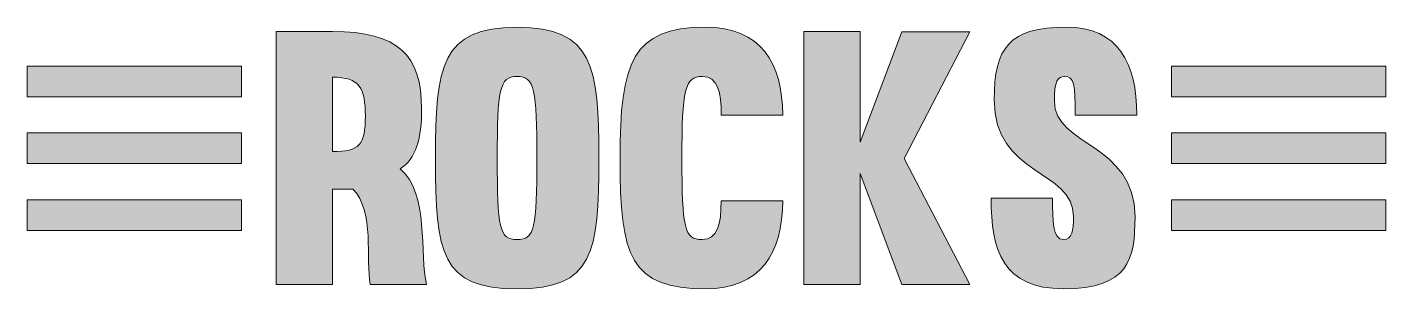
# Model space of a CAD drawing. Header units: inches. Extents: x 148 to 931, y -824 to -256.
# Drawn here: x 170 to 917, y -824 to -680 of the extents above; entities that cross this region are included whole.
import ezdxf

# ---------------------------------------------------------------- set-up
doc = ezdxf.new("R2010")
doc.units = ezdxf.units.IN
doc.header["$MEASUREMENT"] = 0
doc.layers.add('Layer 1', color=7, linetype='Continuous')

# ---------------------------------------------------------------- blocks, each defined once
blk = doc.blocks.new('block 4')
at = {"layer": 'Layer 1', "true_color": 0x2a4f7b}
h = blk.add_hatch(color=167, dxfattribs=at)
h.dxf.hatch_style = 2
edge = h.paths.add_edge_path()
edge.add_spline(control_points=[(338.09, -769.11), (338.09, -769.11), (338.09, -821.43), (338.09, -821.43), (338.09, -821.43), (307.16, -821.43), (307.16, -821.43), (307.16, -821.43), (307.16, -682.56), (307.16, -682.56), (307.16, -682.56), (338.09, -682.56), (338.09, -682.56), (374.45, -682.56), (387.1, -695.79), (387.1, -724.96), (387.1, -740.91), (384.18, -752.58), (375.23, -758.02), (391.57, -770.67), (385.73, -805.48), (389.82, -821.43), (389.82, -821.43), (358.9, -821.43), (358.9, -821.43), (356.17, -807.81), (361.42, -781.17), (349.37, -769.11), (349.37, -769.11), (338.09, -769.11), (338.09, -769.11)], knot_values=[0, 0, 0, 0, 1, 1, 1, 2, 2, 2, 3, 3, 3, 4, 4, 4, 5, 5, 5, 6, 6, 6, 7, 7, 7, 8, 8, 8, 9, 9, 9, 10, 10, 10, 10], degree=3, periodic=1)
edge = h.paths.add_edge_path()
edge.add_spline(control_points=[(338.09, -748.5), (353.06, -748.5), (356.17, -744.61), (356.17, -729.05), (356.17, -713.49), (353.06, -707.65), (338.09, -707.65), (338.09, -707.65), (338.09, -748.5), (338.09, -748.5)], knot_values=[0, 0, 0, 0, 1, 1, 1, 2, 2, 2, 3, 3, 3, 3], degree=3, periodic=1)
h = blk.add_hatch(color=167, dxfattribs=at)
h.dxf.hatch_style = 2
edge = h.paths.add_edge_path()
edge.add_spline(control_points=[(484.53, -752.19), (484.53, -804.51), (481.42, -823.76), (439.6, -823.76), (397.79, -823.76), (394.68, -804.51), (394.68, -752.19), (394.68, -701.62), (397.79, -680.23), (439.6, -680.23), (481.42, -680.23), (484.53, -701.62), (484.53, -752.19)], knot_values=[0, 0, 0, 0, 1, 1, 1, 2, 2, 2, 3, 3, 3, 4, 4, 4, 4], degree=3, periodic=1)
edge = h.paths.add_edge_path()
edge.add_spline(control_points=[(428.71, -752.19), (428.71, -790.7), (429.88, -796.73), (439.6, -796.73), (449.33, -796.73), (450.49, -790.7), (450.49, -752.19), (450.49, -714.46), (449.33, -707.26), (439.6, -707.26), (429.88, -707.26), (428.71, -714.46), (428.71, -752.19)], knot_values=[0, 0, 0, 0, 1, 1, 1, 2, 2, 2, 3, 3, 3, 4, 4, 4, 4], degree=3, periodic=1)
h = blk.add_hatch(color=167, dxfattribs=at)
h.dxf.hatch_style = 2
edge = h.paths.add_edge_path()
edge.add_spline(control_points=[(551.81, -775.53), (551.81, -775.53), (585.65, -775.53), (585.65, -775.53), (585.65, -804.12), (573.4, -823.76), (543.06, -823.76), (502.03, -823.76), (496.19, -806.45), (496.19, -752.19), (496.19, -699.68), (502.8, -680.23), (543.06, -680.23), (573.4, -680.23), (585.65, -699.87), (585.65, -728.46), (585.65, -728.46), (551.81, -728.46), (551.81, -728.46), (551.81, -716.02), (550.06, -707.26), (541.51, -707.26), (531.78, -707.26), (530.23, -714.46), (530.23, -752.19), (530.23, -790.7), (531.59, -796.73), (541.31, -796.73), (549.87, -796.73), (551.81, -788.36), (551.81, -775.53)], knot_values=[0, 0, 0, 0, 1, 1, 1, 2, 2, 2, 3, 3, 3, 4, 4, 4, 5, 5, 5, 6, 6, 6, 7, 7, 7, 8, 8, 8, 9, 9, 9, 10, 10, 10, 10], degree=3, periodic=1)
h = blk.add_hatch(color=167, dxfattribs=at)
h.dxf.hatch_style = 2
h.paths.add_polyline_path([(628.24, -682.56), (628.24, -743.24), (651.19, -682.76), (688.53, -682.76), (652.36, -752.19), (688.53, -821.43), (651.19, -821.43), (628.24, -760.55), (628.24, -821.43), (597.32, -821.43), (597.32, -682.56)])
h = blk.add_hatch(color=167, dxfattribs=at)
h.dxf.hatch_style = 2
edge = h.paths.add_edge_path()
edge.add_spline(control_points=[(735.01, -720.88), (735.01, -745.38), (779.35, -743.83), (779.35, -784.28), (779.35, -807.62), (775.85, -823.76), (740.06, -823.76), (706.61, -823.76), (700.19, -802.56), (700.19, -773.97), (700.19, -773.97), (734.03, -773.97), (734.03, -773.97), (734.03, -786.42), (734.03, -796.73), (740.06, -796.73), (744.73, -796.73), (745.51, -791.87), (745.51, -784.09), (745.51, -758.41), (701.94, -761.72), (701.94, -720.1), (701.94, -691.51), (710.11, -680.23), (741.62, -680.23), (770.01, -680.23), (780.32, -699.87), (780.32, -728.46), (780.32, -728.46), (746.48, -728.46), (746.48, -728.46), (746.48, -711.54), (745.7, -707.26), (740.84, -707.26), (736.56, -707.26), (735.01, -709.79), (735.01, -720.88)], knot_values=[0, 0, 0, 0, 1, 1, 1, 2, 2, 2, 3, 3, 3, 4, 4, 4, 5, 5, 5, 6, 6, 6, 7, 7, 7, 8, 8, 8, 9, 9, 9, 10, 10, 10, 11, 11, 11, 12, 12, 12, 12], degree=3, periodic=1)
at = {"layer": 'Layer 1', "lineweight": 0}
blk.add_lwpolyline([(628.24, -682.56), (628.24, -743.24), (651.19, -682.76), (688.53, -682.76), (652.36, -752.19), (688.53, -821.43), (651.19, -821.43), (628.24, -760.55), (628.24, -821.43), (597.32, -821.43), (597.32, -682.56), (628.24, -682.56)], dxfattribs=at)
for points, knots in [([(338.09, -769.11), (338.09, -769.11), (338.09, -821.43), (338.09, -821.43), (338.09, -821.43), (307.16, -821.43), (307.16, -821.43), (307.16, -821.43), (307.16, -682.56), (307.16, -682.56), (307.16, -682.56), (338.09, -682.56), (338.09, -682.56), (374.45, -682.56), (387.1, -695.79), (387.1, -724.96), (387.1, -740.91), (384.18, -752.58), (375.23, -758.02), (391.57, -770.67), (385.73, -805.48), (389.82, -821.43), (389.82, -821.43), (358.9, -821.43), (358.9, -821.43), (356.17, -807.81), (361.42, -781.17), (349.37, -769.11), (349.37, -769.11), (338.09, -769.11), (338.09, -769.11)], [0, 0, 0, 0, 1, 1, 1, 2, 2, 2, 3, 3, 3, 4, 4, 4, 5, 5, 5, 6, 6, 6, 7, 7, 7, 8, 8, 8, 9, 9, 9, 10, 10, 10, 10]), ([(484.53, -752.19), (484.53, -804.51), (481.42, -823.76), (439.6, -823.76), (397.79, -823.76), (394.68, -804.51), (394.68, -752.19), (394.68, -701.62), (397.79, -680.23), (439.6, -680.23), (481.42, -680.23), (484.53, -701.62), (484.53, -752.19)], [0, 0, 0, 0, 1, 1, 1, 2, 2, 2, 3, 3, 3, 4, 4, 4, 4]), ([(551.81, -775.53), (551.81, -775.53), (585.65, -775.53), (585.65, -775.53), (585.65, -804.12), (573.4, -823.76), (543.06, -823.76), (502.03, -823.76), (496.19, -806.45), (496.19, -752.19), (496.19, -699.68), (502.8, -680.23), (543.06, -680.23), (573.4, -680.23), (585.65, -699.87), (585.65, -728.46), (585.65, -728.46), (551.81, -728.46), (551.81, -728.46), (551.81, -716.02), (550.06, -707.26), (541.51, -707.26), (531.78, -707.26), (530.23, -714.46), (530.23, -752.19), (530.23, -790.7), (531.59, -796.73), (541.31, -796.73), (549.87, -796.73), (551.81, -788.36), (551.81, -775.53)], [0, 0, 0, 0, 1, 1, 1, 2, 2, 2, 3, 3, 3, 4, 4, 4, 5, 5, 5, 6, 6, 6, 7, 7, 7, 8, 8, 8, 9, 9, 9, 10, 10, 10, 10]), ([(735.01, -720.88), (735.01, -745.38), (779.35, -743.83), (779.35, -784.28), (779.35, -807.62), (775.85, -823.76), (740.06, -823.76), (706.61, -823.76), (700.19, -802.56), (700.19, -773.97), (700.19, -773.97), (734.03, -773.97), (734.03, -773.97), (734.03, -786.42), (734.03, -796.73), (740.06, -796.73), (744.73, -796.73), (745.51, -791.87), (745.51, -784.09), (745.51, -758.41), (701.94, -761.72), (701.94, -720.1), (701.94, -691.51), (710.11, -680.23), (741.62, -680.23), (770.01, -680.23), (780.32, -699.87), (780.32, -728.46), (780.32, -728.46), (746.48, -728.46), (746.48, -728.46), (746.48, -711.54), (745.7, -707.26), (740.84, -707.26), (736.56, -707.26), (735.01, -709.79), (735.01, -720.88)], [0, 0, 0, 0, 1, 1, 1, 2, 2, 2, 3, 3, 3, 4, 4, 4, 5, 5, 5, 6, 6, 6, 7, 7, 7, 8, 8, 8, 9, 9, 9, 10, 10, 10, 11, 11, 11, 12, 12, 12, 12]), ([(338.09, -748.5), (353.06, -748.5), (356.17, -744.61), (356.17, -729.05), (356.17, -713.49), (353.06, -707.65), (338.09, -707.65), (338.09, -707.65), (338.09, -748.5), (338.09, -748.5)], [0, 0, 0, 0, 1, 1, 1, 2, 2, 2, 3, 3, 3, 3]), ([(428.71, -752.19), (428.71, -790.7), (429.88, -796.73), (439.6, -796.73), (449.33, -796.73), (450.49, -790.7), (450.49, -752.19), (450.49, -714.46), (449.33, -707.26), (439.6, -707.26), (429.88, -707.26), (428.71, -714.46), (428.71, -752.19)], [0, 0, 0, 0, 1, 1, 1, 2, 2, 2, 3, 3, 3, 4, 4, 4, 4])]:
    blk.add_open_spline(points, degree=3, knots=knots, dxfattribs=at)
blk = doc.blocks.new('block 7')
at = {"layer": 'Layer 1', "true_color": 0xce432c}
h = blk.add_hatch(color=22, dxfattribs=at)
h.dxf.hatch_style = 2
h.paths.add_polyline_path([(288.08, -718.41), (170.24, -718.41), (170.24, -701.52), (288.08, -701.52)])
h = blk.add_hatch(color=22, dxfattribs=at)
h.dxf.hatch_style = 2
h.paths.add_polyline_path([(288.08, -755.1), (170.24, -755.1), (170.24, -738.21), (288.08, -738.21)])
h = blk.add_hatch(color=22, dxfattribs=at)
h.dxf.hatch_style = 2
h.paths.add_polyline_path([(288.08, -791.78), (170.24, -791.78), (170.24, -774.89), (288.08, -774.89)])
at = {"layer": 'Layer 1', "lineweight": 0}
for points in [[(288.08, -718.41), (170.24, -718.41), (170.24, -701.52), (288.08, -701.52), (288.08, -718.41)], [(288.08, -755.1), (170.24, -755.1), (170.24, -738.21), (288.08, -738.21), (288.08, -755.1)], [(288.08, -791.78), (170.24, -791.78), (170.24, -774.89), (288.08, -774.89), (288.08, -791.78)]]:
    blk.add_lwpolyline(points, dxfattribs=at)
blk = doc.blocks.new('block 8')
at = {"layer": 'Layer 1', "true_color": 0xce432c}
h = blk.add_hatch(color=22, dxfattribs=at)
h.dxf.hatch_style = 2
h.paths.add_polyline_path([(917.24, -718.41), (799.39, -718.41), (799.39, -701.52), (917.24, -701.52)])
h = blk.add_hatch(color=22, dxfattribs=at)
h.dxf.hatch_style = 2
h.paths.add_polyline_path([(917.24, -755.1), (799.39, -755.1), (799.39, -738.21), (917.24, -738.21)])
h = blk.add_hatch(color=22, dxfattribs=at)
h.dxf.hatch_style = 2
h.paths.add_polyline_path([(917.24, -791.78), (799.39, -791.78), (799.39, -774.89), (917.24, -774.89)])
at = {"layer": 'Layer 1', "lineweight": 0}
for points in [[(917.24, -718.41), (799.39, -718.41), (799.39, -701.52), (917.24, -701.52), (917.24, -718.41)], [(917.24, -755.1), (799.39, -755.1), (799.39, -738.21), (917.24, -738.21), (917.24, -755.1)], [(917.24, -791.78), (799.39, -791.78), (799.39, -774.89), (917.24, -774.89), (917.24, -791.78)]]:
    blk.add_lwpolyline(points, dxfattribs=at)
blk = doc.blocks.new('block 6')
at = {"layer": 'Layer 1'}
for name in ['block 7', 'block 8']:
    blk.add_blockref(name, (0, 0), dxfattribs=at)
blk = doc.blocks.new('block 2')
at = {"layer": 'Layer 1'}
for name in ['block 4', 'block 6']:
    blk.add_blockref(name, (0, 0), dxfattribs=at)

msp = doc.modelspace()

# ---------------------------------------------------------------- block references
at = {"layer": 'Layer 1'}
msp.add_blockref('block 2', (0, 0), dxfattribs=at)

doc.saveas('drawing.dxf')
